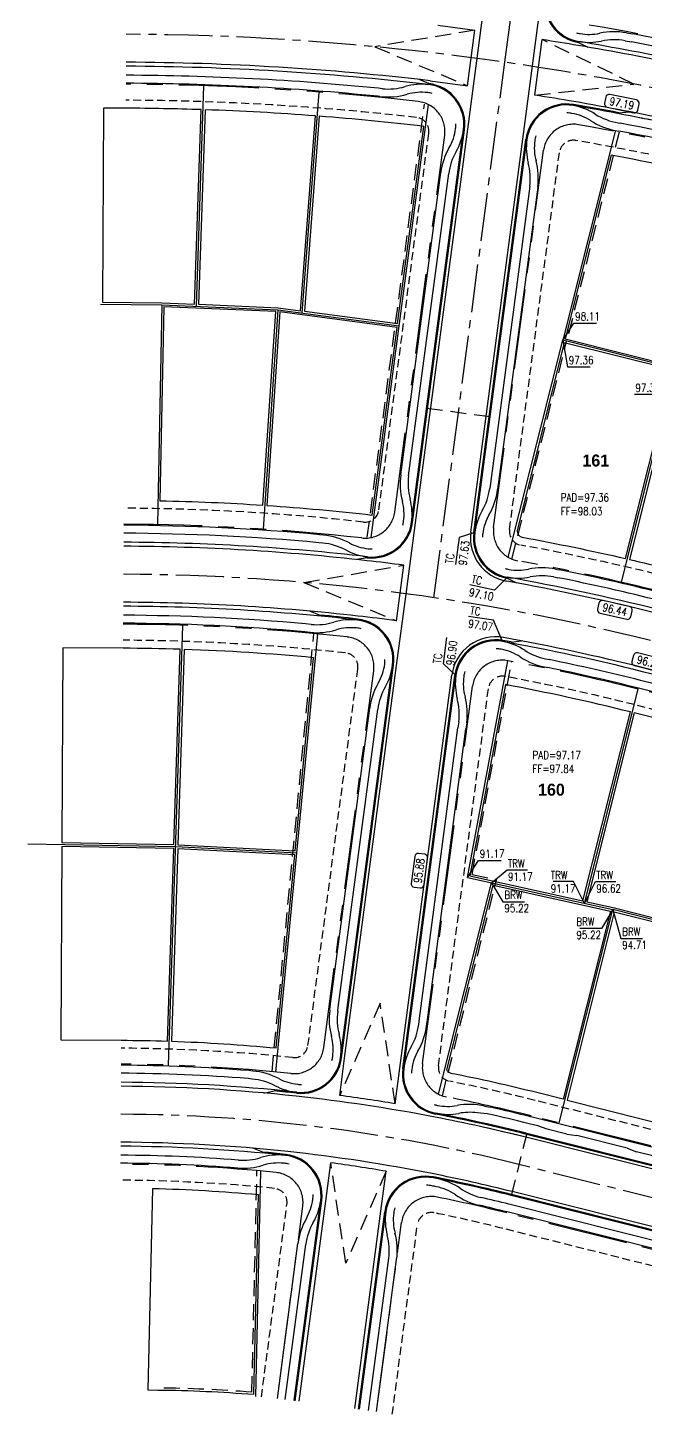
# Model space of a CAD drawing. Extents: x -3 to 21577, y -3 to 13604.
# Drawn here: x 20657 to 20966, y 12426 to 13120 of the extents above; entities that cross this region are included whole.
import ezdxf
from ezdxf.enums import TextEntityAlignment as Align

# ---------------------------------------------------------------- set-up
doc = ezdxf.new("R2010")
doc.units = 0
doc.header["$LTSCALE"] = 32
doc.header["$MEASUREMENT"] = 0
for name, pattern in [('CENTER2', [1.125, 0.75, -0.125, 0.125, -0.125]), ('DASHED2', [0.375, 0.25, -0.125]), ('HIDDEN', [0.375, 0.25, -0.125]), ('HIDDEN2', [0.1875, 0.125, -0.0625]), ('PHANTOM', [2.5, 1.25, -0.25, 0.25, -0.25, 0.25, -0.25])]:
    doc.linetypes.add(name, pattern=pattern)
for name, color, linetype in [('P-CL-L', 7, 'CENTER2'), ('P-CURB_BACK-L', 8, 'CONTINUOUS'), ('P-CURB_FACE-L', 7, 'CONTINUOUS'), ('P-GRAD-T3', 7, 'CONTINUOUS'), ('P-GRDBRK-L', 7, 'HIDDEN'), ('P-GUTT-L', 43, 'CONTINUOUS'), ('P-LOT-L', 6, 'CONTINUOUS'), ('P-LOT-T-FF', 7, 'CONTINUOUS'), ('P-LOT-T-PAD', 111, 'CONTINUOUS'), ('P-PAD-L', 71, 'CONTINUOUS'), ('P-PUE-L', 71, 'HIDDEN2'), ('P-ROW-L', 2, 'PHANTOM'), ('P-SW-L', 7, 'CONTINUOUS'), ('P-TC-S', 7, 'CONTINUOUS'), ('P-VNAE-L', 220, 'DASHED2'), ('P-WALL-T', 7, 'CONTINUOUS'), ('P_GRADE-T', 151, 'CONTINUOUS')]:
    doc.layers.add(name, color=color, linetype=linetype)
doc.styles.add('BOLD', font='bold.shx', dxfattribs={"height": 18.75})
doc.styles.add('L100', font='simplex.shx', dxfattribs={"width": 0.8, "height": 4})
doc.styles.get("Standard").update_dxf_attribs({"font": 'simplex.shx', "width": 0.8, "height": 4})

# ---------------------------------------------------------------- blocks, each defined once
blk = doc.blocks.new('TC_BUBBLE')
at = {"layer": 'P-TC-S'}
blk.add_lwpolyline([(8.5, -4.8), (8.5, -1.7, 0.414214), (6.8, 0), (-6.8, 0, 0.414214), (-8.5, -1.7), (-8.5, -4.8, 0.414214), (-6.8, -6.5), (6.8, -6.5, 0.414214)], format="xyb", close=True, dxfattribs=at)
at = {"layer": 'P-TC-S', "width": 0.8}
blk.add_attdef('XX.XX', text='', height=4, dxfattribs=at).set_placement((-0.03, -3.12), align=Align.MIDDLE_CENTER)

msp = doc.modelspace()

# ---------------------------------------------------------------- linework, layer by layer
at = {"layer": 'P-CL-L'}
for p, q in [((20895.85, 13102.22), (20913.99, 13239.16)), ((20860.4, 12834.54), (20895.85, 13102.22)), ((21117.95, 12497.24), (20902.94, 12551.18))]:
    msp.add_line(p, q, dxfattribs=at)
for radius in [1375, 1105, 835]:
    msp.add_arc((20699.76, 11741.28), radius, 75.91685, 89.71389, dxfattribs=at)
at = {"layer": 'P-CURB_BACK-L'}
for p, q in [((20849.25, 12872.26), (20875.25, 13068.57)), ((20880.85, 12867.07), (20906.87, 13063.53)), ((20813.8, 12604.54), (20839.8, 12800.87)), ((21179.76, 12743.6), (20964.74, 12797.54)), ((20845.35, 12599.05), (20871.38, 12795.62)), ((21121.84, 12512.76), (20906.83, 12566.7)), ((21114.06, 12481.72), (20899.04, 12535.66)), ((20790.58, 12433.09), (20803.84, 12533.19)), ((20823.3, 12428.76), (20836.37, 12527.44))]:
    msp.add_line(p, q, dxfattribs=at)
for centre, radius, start, end in [((20936.15, 13132.33), 20, 172.4552, 260.35518), ((20699.76, 11741.28), 1391, 75.91685, 80.35518), ((20699.76, 11741.28), 1359, 83.32367, 89.71389), ((20855.43, 13071.2), 20, 352.4552, 83.32367), ((20926.69, 13060.9), 20, 80.2422, 172.4552), ((20699.76, 11741.28), 1359, 75.91685, 80.2422), ((20699.76, 11741.28), 1359, 78.60703, 78.81783), ((20829.43, 12874.88), 20, 263.47439, 352.4552), ((20900.67, 12864.45), 20, 172.4552, 259.85793), ((20699.76, 11741.28), 1121, 83.47439, 89.71389), ((20699.76, 11741.28), 1121, 75.91685, 79.85793), ((20699.76, 11741.28), 1089, 83.54304, 89.71389), ((20699.76, 11741.28), 1089.5, 83.54304, 84.54752), ((20819.97, 12803.49), 20, 352.4552, 83.54304), ((20891.21, 12792.99), 20, 79.68287, 172.4552), ((20699.76, 11741.28), 1089, 75.91685, 79.68287), ((20793.97, 12607.16), 20, 263.79037, 352.4552), ((20865.17, 12596.42), 20, 172.4552, 259.05197), ((20699.76, 11741.28), 851, 83.79037, 89.71389), ((20699.76, 11741.28), 851, 75.91685, 79.05197), ((20699.76, 11741.28), 819, 83.94658, 89.71389), ((20784.01, 12535.82), 20, 352.4552, 83.94658), ((20856.19, 12524.81), 20, 78.70896, 172.4552), ((20699.76, 11741.28), 819, 75.91685, 78.70896)]:
    msp.add_arc(centre, radius, start, end, dxfattribs=at)
at = {"layer": 'P-CURB_FACE-L'}
for p, q in [((20849.75, 12872.19), (20875.75, 13068.5)), ((20880.35, 12867.14), (20906.37, 13063.6)), ((20814.29, 12604.47), (20840.29, 12800.8)), ((20844.85, 12599.11), (20870.89, 12795.68)), ((21121.72, 12512.27), (20906.71, 12566.21)), ((21114.18, 12482.2), (20899.16, 12536.14)), ((20791.08, 12433.03), (20804.34, 12533.13)), ((20822.8, 12428.83), (20835.87, 12527.5))]:
    msp.add_line(p, q, dxfattribs=at)
for centre, radius, start, end in [((20936.15, 13132.33), 20.5, 172.4552, 260.35518), ((20855.43, 13071.2), 20.5, 352.4552, 83.32367), ((20926.69, 13060.9), 20.5, 80.2422, 172.4552), ((20699.76, 11741.28), 1359.5, 79.27303, 80.2422), ((20829.43, 12874.88), 20.5, 263.47439, 352.4552), ((20900.67, 12864.45), 20.5, 172.4552, 259.85793), ((20819.97, 12803.49), 20.5, 352.4552, 83.54304), ((20891.21, 12792.99), 20.5, 79.68287, 172.4552), ((20699.76, 11741.28), 1089.5, 79.45698, 79.68287), ((20793.97, 12607.16), 20.5, 263.79037, 352.4552), ((20865.17, 12596.42), 20.5, 172.4552, 259.05197), ((20699.76, 11741.28), 850.5, 83.79037, 84.54752), ((20701.4, 11748.67), 842.93, 75.90277, 79.06605), ((20699.76, 11741.28), 819.5, 83.94658, 84.74341), ((20784.01, 12535.82), 20.5, 352.4552, 83.94658), ((20856.19, 12524.81), 20.5, 78.70896, 172.4552), ((20699.76, 11741.28), 819.5, 75.91685, 78.70896)]:
    msp.add_arc(centre, radius, start, end, dxfattribs=at)
at = {"layer": 'P-GRAD-T3'}
for points in [[(20924.83, 12963.24), (20930.4, 12971.81), (20941.71, 12971.81)], [(20924.83, 12963.24), (20927.22, 12949.94), (20938.53, 12949.94)], [(20981.08, 12949.12), (20972.13, 12936.09), (20960.66, 12936.09)], [(20877.17, 12694.62), (20882.75, 12703.19), (20894.06, 12703.19)]]:
    msp.add_lwpolyline(points, dxfattribs=at)
at = {"layer": 'P-GRDBRK-L'}
for p, q in [((20880.83, 13118.28), (20830.82, 13110.01)), ((20830.82, 13110.01), (20877.15, 13090.52)), ((20960.44, 13091.34), (20914.5, 13113.57)), ((20910.83, 13085.81), (20960.44, 13091.34)), ((20888.51, 12924.94), (20856.79, 12929.14)), ((20795.35, 12842.13), (20845.4, 12850.76)), ((20795.35, 12842.13), (20841.72, 12823)), ((20833.54, 12631.78), (20813.31, 12585.67)), ((20841, 12581.49), (20833.54, 12631.78)), ((20906.83, 12566.7), (20899.04, 12535.66)), ((20816.34, 12501.89), (20808.85, 12551.97)), ((20836.54, 12547.76), (20816.34, 12501.89))]:
    msp.add_line(p, q, dxfattribs=at)
at = {"layer": 'P-GUTT-L'}
for p, q in [((20877.3, 13068.81), (20886.69, 13139.69)), ((20904.88, 13063.79), (20914.34, 13135.22)), ((20862.31, 13120.73), (20880.83, 13118.28)), ((20877.15, 13090.52), (20880.83, 13118.28)), ((20910.83, 13085.81), (20914.5, 13113.57)), ((20932.72, 13112.12), (20937.4, 13109.8)), ((20857.81, 13091.56), (20853.02, 13093.62)), ((20858.5, 13092.99), (20877.15, 13090.52)), ((20952.8, 13077.02), (20958, 13077.51)), ((20851.24, 12871.99), (20877.3, 13068.81)), ((20878.86, 12867.33), (20904.88, 13063.79)), ((20846.52, 12836.37), (20851.24, 12871.99)), ((20827.1, 12854.52), (20821.96, 12853.58)), ((20843.54, 12836.77), (20845.4, 12850.76)), ((20897.06, 12844.27), (20901.72, 12841.9)), ((20841.72, 12823), (20843.54, 12836.77)), ((20841.78, 12800.61), (20846.52, 12836.37)), ((20803.28, 12825.85), (20798.43, 12827.8)), ((20899.11, 12812.38), (20904.29, 12812.93)), ((20815.78, 12604.28), (20841.78, 12800.61)), ((21180.24, 12745.54), (20965.23, 12799.48)), ((20843.36, 12599.31), (20869.4, 12795.88)), ((20813.31, 12585.67), (20815.78, 12604.28)), ((20841, 12581.49), (20843.36, 12599.31)), ((20775.46, 12586.89), (20780.57, 12587.93)), ((21121.36, 12510.82), (20906.34, 12564.76)), ((20774.83, 12557.33), (20769.98, 12559.27)), ((20806.32, 12532.89), (20808.85, 12551.97)), ((20833.9, 12527.83), (20836.54, 12547.76)), ((21114.54, 12483.66), (20899.53, 12537.6)), ((20793.06, 12432.76), (20806.32, 12532.89)), ((20820.82, 12429.09), (20833.9, 12527.83))]:
    msp.add_line(p, q, dxfattribs=at)
for centre, radius, start, end in [((20699.76, 11741.28), 1389, 80.35518, 81.10602), ((20699.76, 11741.28), 1389, 75.91685, 80.35518), ((20699.76, 11741.28), 1361, 83.30195, 89.71389), ((20699.76, 11741.28), 1361, 80.2422, 81.07825), ((20699.76, 11741.28), 1361, 75.91685, 80.2422), ((20900.67, 12864.45), 22, 172.4552, 259.85793), ((20699.76, 11741.28), 1119, 83.47439, 89.71389), ((20699.76, 11741.28), 1119, 82.52152, 83.47439), ((20699.76, 11741.28), 1119, 75.91685, 79.85793), ((20699.76, 11741.28), 1091, 83.54304, 89.71389), ((20699.76, 11741.28), 1091, 82.52322, 83.54304), ((20891.21, 12792.99), 22, 79.68287, 172.4552), ((20699.76, 11741.28), 1091, 75.91685, 79.68287), ((20699.76, 11741.28), 849, 83.79037, 89.71389), ((20699.76, 11741.28), 849, 79.05197, 83.79037), ((20699.76, 11741.28), 852, 80.45719, 82.34055), ((20699.76, 11741.28), 849, 75.91685, 79.05197), ((20699.76, 11741.28), 849, 75.91685, 77.41134), ((20699.76, 11741.28), 821, 83.87485, 89.71389), ((20699.76, 11741.28), 821, 78.78082, 83.87485), ((20699.76, 11741.28), 818, 80.37411, 82.33579), ((20699.76, 11741.28), 821, 75.91685, 78.78082)]:
    msp.add_arc(centre, radius, start, end, dxfattribs=at)
at = {"layer": 'P-LOT-L'}
for p, q in [((20741.71, 12980.28), (20745.44, 13090.5)), ((20794.59, 12976.91), (20803.07, 13087.32)), ((20829.08, 12864.62), (20857.74, 13081.05)), ((20951.03, 13067.68), (20924.83, 12963.24)), ((20693.71, 12981.32), (20724.35, 12981.03)), ((20724.35, 12981.03), (20722.17, 12871.05)), ((20724.35, 12981.03), (20782.45, 12978.51)), ((20782.45, 12978.51), (20775.11, 12868.76)), ((20782.45, 12978.51), (20843.1, 12970.48)), ((20897.61, 12854.73), (20924.83, 12963.24)), ((21216.5, 12890.06), (20924.83, 12963.24)), ((20954.27, 12842.24), (20981.08, 12949.12)), ((20877.17, 12694.62), (20897.37, 12803.04)), ((20935.68, 12681.72), (20962.55, 12788.81)), ((20657.37, 12711.5), (20731.37, 12710.07)), ((20731.37, 12710.07), (20791.92, 12706.89)), ((20877.17, 12694.62), (20949.86, 12678.59)), ((20862.78, 12586.28), (20889.29, 12691.95)), ((20923.09, 12571.9), (20949.86, 12678.59)), ((21108.51, 12638.79), (20949.86, 12678.59)), ((20771.37, 12435.16), (20773.96, 12547.87))]:
    msp.add_line(p, q, dxfattribs=at)
for points in [[(20727.81, 12600.82), (20734.98, 12820.7)], [(20781.47, 12597.38), (20802.38, 12816.39)]]:
    msp.add_lwpolyline(points, dxfattribs=at)
at = {"layer": 'P-PAD-L'}
for points, elevation in [([(20744.03, 13078.54, 0.007026), (20706.44, 13079.26), (20695.2, 13079.31), (20694.72, 12982.31), (20724.37, 12982.03), (20740.74, 12981.32)], 1298.77), ([(20801.15, 13075.43, 0.010315), (20746.03, 13078.47), (20742.74, 12981.24), (20782.54, 12979.51), (20793.68, 12978.04)], 1298.35), ([(20855.3, 13070.2, 0.009791), (20803.14, 13075.27), (20795.66, 12977.77), (20842.24, 12971.6)], 1298.09), ([(21006.55, 13043.63, 0.010978), (20949.09, 13055.84), (20926.04, 12963.96), (20982.98, 12949.68)], 1298.11), ([(20781.38, 12977.56), (20725.33, 12979.99), (20723.4, 12883.03, -0.011288), (20774.91, 12880.8)], 1298.74), ([(20841.97, 12969.62), (20783.37, 12977.38), (20776.91, 12880.67, -0.011575), (20829.56, 12875.87)], 1298.6), ([(20979.87, 12948.4), (20925.55, 12962.02), (20902, 12868.12, 0.362233), (20904.62, 12864.75, -0.011535), (20956.22, 12854.11)], 1297.36), ([(21036.13, 12934.28), (20991.23, 12945.55), (20981.81, 12947.91), (20958.16, 12853.66, -0.004386), (20977.64, 12848.95), (21012.52, 12840.2)], 1297.21), ([(20733.59, 12808.74, 0.006673), (20705.09, 12809.26), (20674.86, 12809.41), (20674.37, 12712.17), (20730.4, 12711.09)], 1298.94), ([(20800.24, 12804.54, 0.015168), (20735.59, 12808.67), (20732.4, 12711.02), (20791.02, 12707.94)], 1298.56), ([(20958.66, 12777.42, 0.01498), (20896.15, 12791.06), (20878.33, 12695.39), (20934.95, 12682.9)], 1297.17), ([(20730.34, 12709.09), (20674.36, 12710.17), (20673.88, 12613.42), (20704.11, 12613.26, -0.006621), (20727.2, 12612.84)], 1296.56), ([(20790.83, 12705.94), (20732.34, 12709.02), (20729.2, 12612.78, -0.015063), (20781.62, 12609.42)], 1296.27), ([(20948.64, 12677.83), (20925.04, 12583.78), (20911.94, 12587.07, 0.012603), (20869.05, 12596.68, -0.249408), (20866.87, 12598.46), (20890.02, 12690.76)], 1295.22), ([(20772.69, 12535.94, 0.016619), (20719.75, 12539.02), (20717.43, 12438.44), (20722.36, 12438.39, -0.017154), (20770.4, 12436.24)], 1296.33)]:
    msp.add_lwpolyline(points, format="xyb", close=True, dxfattribs=dict(at, elevation=elevation))
for points, elevation in [([(21015, 12763.29), (20960.6, 12776.93), (20936.9, 12682.47), (20950.09, 12679.56), (20991.39, 12669.2)], 1296.62), ([(21008.78, 12662.78), (20991.88, 12667.02), (20950.59, 12677.38), (20926.98, 12583.29), (20985.18, 12568.69)], 1294.71)]:
    msp.add_lwpolyline(points, close=True, dxfattribs=dict(at, elevation=elevation))
at = {"layer": 'P-PUE-L'}
for p, q in [((20832.92, 12878.38), (20857.87, 13066.77)), ((20898.2, 12868.62), (20923.17, 13057.17)), ((20797.45, 12610.64), (20822.41, 12799.05)), ((20862.69, 12600.55), (20887.68, 12789.21)), ((21175.62, 12727.11), (20960.6, 12781.05)), ((21125.98, 12529.25), (20910.97, 12583.19)), ((20774.18, 12434.93), (20786.95, 12531.3)), ((20839.61, 12426.26), (20852.17, 12521.06)), ((21109.92, 12465.23), (20894.91, 12519.17))]:
    msp.add_line(p, q, dxfattribs=at)
for centre, radius, start, end in [((20699.76, 11741.28), 1408, 75.91685, 80.19904), ((20699.76, 11741.28), 1342, 83.49797, 89.71389), ((20850.93, 13067.69), 7, 352.4552, 83.49797), ((20930.11, 13056.25), 7, 80.06376, 172.4552), ((20699.76, 11741.28), 1342, 75.91685, 80.06376), ((20699.76, 11741.28), 1138, 83.67102, 89.71389), ((20825.98, 12879.3), 7, 263.67102, 352.4552), ((20905.14, 12867.7), 7, 172.4552, 259.66663), ((20699.76, 11741.28), 1138, 75.91685, 79.66663), ((20699.76, 11741.28), 1072, 83.76237, 89.71389), ((20815.47, 12799.97), 7, 352.4552, 83.76237), ((20894.62, 12788.3), 7, 79.45698, 172.4552), ((20699.76, 11741.28), 1072, 75.91685, 79.45698), ((20790.51, 12611.56), 7, 264.04628, 352.4552), ((20699.76, 11741.28), 868, 84.04628, 89.71389), ((20869.63, 12599.63), 7, 172.4552, 258.80513), ((20699.76, 11741.28), 868, 75.91685, 78.80513), ((20699.76, 11741.28), 802, 84.20643, 89.71389), ((20780.01, 12532.21), 7, 352.4552, 84.20643), ((20859.11, 12520.14), 7, 78.43725, 172.4552), ((20699.76, 11741.28), 802, 75.91685, 78.43725)]:
    msp.add_arc(centre, radius, start, end, dxfattribs=at)
at = {"layer": 'P-ROW-L'}
for p, q in [((20840.85, 12877.33), (20865.8, 13065.72)), ((20890.27, 12869.67), (20915.24, 13058.22)), ((20805.38, 12609.59), (20830.34, 12798)), ((20854.76, 12601.6), (20879.75, 12790.27)), ((21177.57, 12734.87), (20962.55, 12788.81)), ((21124.03, 12521.49), (20909.02, 12575.43)), ((20782.16, 12434.21), (20794.88, 12530.24)), ((21111.87, 12472.99), (20896.85, 12526.93)), ((20831.72, 12427.64), (20844.24, 12522.11))]:
    msp.add_line(p, q, dxfattribs=at)
for centre, radius, start, end in [((20699.76, 11741.28), 1400, 75.91685, 80.19904), ((20699.76, 11741.28), 1350, 83.49797, 89.71389), ((20850.93, 13067.69), 15, 352.4552, 83.49797), ((20930.11, 13056.25), 15, 80.06376, 172.4552), ((20699.76, 11741.28), 1350, 75.91685, 80.06376), ((20825.98, 12879.3), 15, 263.67102, 352.4552), ((20699.76, 11741.28), 1130, 83.67102, 89.71389), ((20905.14, 12867.7), 15, 172.4552, 259.66663), ((20699.76, 11741.28), 1130, 75.91685, 79.66663), ((20699.76, 11741.28), 1080, 83.76237, 89.71389), ((20815.47, 12799.97), 15, 352.4552, 83.76237), ((20894.62, 12788.3), 15, 79.45698, 172.4552), ((20699.76, 11741.28), 1080, 75.91685, 79.45698), ((20790.51, 12611.56), 15, 264.04628, 352.4552), ((20699.76, 11741.28), 860, 84.04628, 89.71389), ((20869.63, 12599.63), 15, 172.4552, 258.80513), ((20699.76, 11741.28), 860, 75.91685, 78.80513), ((20699.76, 11741.28), 810, 84.20643, 89.71389), ((20780.01, 12532.21), 15, 352.4552, 84.20643), ((20859.11, 12520.14), 15, 78.43725, 172.4552), ((20699.76, 11741.28), 810, 75.91685, 78.43725)]:
    msp.add_arc(centre, radius, start, end, dxfattribs=at)
at = {"layer": 'P-SW-L'}
for p, q in [((20956.75, 13116.93), (20959.88, 13116.39)), ((20956.04, 13112.99), (20959.17, 13112.45)), ((20834.68, 13089.01), (20832.73, 13089.23)), ((20833.32, 13085.14), (20832.31, 13085.25)), ((20950.95, 13068.18), (20952.89, 13067.84)), ((20952.6, 13071.95), (20953.6, 13071.78)), ((20843.82, 12895.97), (20863.84, 13047.08)), ((20847.79, 12895.45), (20867.8, 13046.56)), ((20908.33, 13040.34), (20888.3, 12889.08)), ((20912.3, 13039.81), (20892.27, 12888.56)), ((20804.85, 12861.82), (20802.9, 12862.04)), ((20805.25, 12865.8), (20803.3, 12866.02)), ((20921.18, 12848.82), (20923.11, 12848.47)), ((20920.43, 12844.89), (20922.36, 12844.54)), ((20799.09, 12821.16), (20796.23, 12821.48)), ((20798.69, 12817.18), (20795.83, 12817.5)), ((20916.25, 12803.91), (20918.18, 12803.55)), ((20916.68, 12799.76), (20917.41, 12799.63)), ((21178.66, 12739.24), (20963.65, 12793.18)), ((21177.69, 12735.36), (20962.67, 12789.3)), ((20808.62, 12630.2), (20828.38, 12779.38)), ((20812.58, 12629.67), (20832.34, 12778.86)), ((20872.85, 12772.43), (20872.45, 12769.42)), ((20876.82, 12771.9), (20876.42, 12768.89)), ((20853.2, 12624.07), (20872.45, 12769.42)), ((20857.17, 12623.54), (20876.42, 12768.89)), ((20808.36, 12628.26), (20808.62, 12630.2)), ((20812.33, 12627.73), (20812.58, 12629.67)), ((20852.8, 12621.06), (20853.2, 12624.07)), ((20856.77, 12620.53), (20857.17, 12623.54)), ((20769.86, 12597.86), (20767.89, 12598.07)), ((20769.49, 12593.88), (20767.52, 12594.09)), ((20887.09, 12576.52), (20882.06, 12576.99)), ((20885.65, 12580.36), (20888.77, 12579.73)), ((20912.37, 12570.46), (20908.05, 12571.55)), ((21123.91, 12521), (20908.9, 12574.94)), ((20917.1, 12568.76), (20912.37, 12570.46)), ((20926.85, 12566.31), (20917.1, 12568.76)), ((20926.85, 12566.31), (20931.82, 12565.58)), ((20957.04, 12559.26), (20931.82, 12565.58)), ((20957.04, 12559.26), (20961.77, 12557.55)), ((21002.5, 12547.33), (20961.77, 12557.55)), ((21024.78, 12495.35), (20896.97, 12527.41)), ((21025.75, 12499.23), (20897.95, 12531.29)), ((20782.16, 12434.21), (20792.42, 12511.71)), ((20786.12, 12433.68), (20796.39, 12511.18)), ((20827.76, 12428.17), (20837.83, 12504.25)), ((20831.72, 12427.64), (20841.8, 12503.72))]:
    msp.add_line(p, q, dxfattribs=at)
for centre, radius, start, end in [((20936.15, 13132.33), 16, 253.64745, 260.35518), ((20937.89, 13142.18), 26, 260.22364, 282.10125), ((20950.47, 13083.51), 34, 79.34351, 102.10125), ((20699.76, 11741.28), 1399.5, 75.91685, 79.28798), ((20937.89, 13142.18), 30, 260.22364, 282.10125), ((20950.47, 13083.51), 30, 79.28667, 102.10125), ((20699.76, 11741.28), 1395.5, 75.91685, 79.28664), ((20699.76, 11741.28), 1354.5, 84.36611, 89.71389), ((20699.76, 11741.28), 1350.5, 84.36736, 89.71389), ((20837.62, 13118.87), 30, 264.36611, 286.20787), ((20854.37, 13061.25), 30, 83.52488, 106.20787), ((20837.62, 13118.87), 34, 262.73469, 286.20787), ((20854.37, 13061.25), 26, 83.52488, 106.20787), ((20855.43, 13071.2), 16, 75.13169, 83.32367), ((20926.69, 13060.9), 16, 80.2422, 89.10645), ((20924.93, 13051.06), 26, 57.3516, 80.10009), ((20924.93, 13051.06), 30, 57.3516, 80.10009), ((20957.29, 13101.58), 30, 237.3516, 261.00196), ((20845.51, 13072.51), 26, 330.12356, 352.4552), ((20855.43, 13071.2), 16, 352.4552, 0.64718), ((20845.51, 13072.51), 30, 330.12356, 352.4552), ((20957.29, 13101.58), 34, 237.3516, 259.25293), ((20699.76, 11741.28), 1350.5, 75.91685, 79.19689), ((20699.76, 11741.28), 1354.5, 75.91685, 79.19822), ((20936.61, 13059.59), 30, 172.4552, 194.78685), ((20936.61, 13059.59), 26, 172.4552, 194.78685), ((20926.69, 13060.9), 16, 163.59096, 172.4552), ((20897.54, 13042.62), 34, 150.12356, 172.4552), ((20897.54, 13042.62), 30, 150.12356, 172.4552), ((20878.59, 13044.28), 30, 352.4552, 14.78685), ((20878.59, 13044.28), 34, 352.4552, 14.78685), ((20877.53, 12891.51), 34, 172.4552, 194.78685), ((20877.53, 12891.51), 30, 172.4552, 194.78685), ((20858.56, 12893.02), 30, 330.12356, 352.4552), ((20858.56, 12893.02), 34, 330.12356, 352.4552), ((20819.51, 12876.2), 26, 352.4552, 14.78685), ((20819.51, 12876.2), 30, 352.4552, 14.78685), ((20910.59, 12863.13), 30, 150.12356, 172.4552), ((20910.59, 12863.13), 26, 150.12356, 172.4552), ((20699.76, 11741.28), 1125.5, 84.74195, 89.71389), ((20699.76, 11741.28), 1129.5, 84.73998, 89.71389), ((20829.43, 12874.88), 16, 345.20705, 352.4552), ((20900.67, 12864.45), 16, 172.4552, 178.91431), ((20802.14, 12831.94), 30, 61.80968, 84.81131), ((20802.14, 12831.94), 34, 61.80968, 84.73998), ((20830.48, 12884.83), 26, 241.80968, 263.63555), ((20830.48, 12884.83), 30, 241.80968, 263.63555), ((20829.43, 12874.88), 16, 263.47439, 270.72254), ((20900.67, 12864.45), 16, 253.39883, 259.87547), ((20902.51, 12874.28), 26, 259.70352, 281.52158), ((20914.49, 12815.49), 34, 78.66094, 101.52158), ((20699.76, 11741.28), 1129.5, 75.91685, 78.59487), ((20902.51, 12874.28), 30, 259.71475, 281.52158), ((20914.49, 12815.49), 30, 78.59288, 101.52158), ((20699.76, 11741.28), 1125.5, 75.91685, 78.59288), ((20699.76, 11741.28), 1084.5, 84.89622, 89.71389), ((20699.76, 11741.28), 1080.5, 84.89845, 89.71389), ((20801.76, 12851.04), 34, 264.823, 286.62568), ((20801.76, 12851.04), 30, 264.89622, 286.62568), ((20818.92, 12793.55), 30, 83.68924, 106.62568), ((20818.92, 12793.55), 26, 83.68924, 106.62568), ((20819.97, 12803.49), 16, 75.24138, 83.54304), ((20889.31, 12783.17), 30, 56.65598, 79.47327), ((20891.21, 12792.99), 16, 79.70854, 88.82678), ((20889.31, 12783.17), 26, 56.65598, 79.45682), ((20922.29, 12833.3), 34, 236.65598, 260.49928), ((20922.29, 12833.3), 30, 236.65598, 258.38099), ((20810.06, 12804.81), 26, 330.12356, 352.4552), ((20819.97, 12803.49), 16, 352.4552, 0.75687), ((20810.06, 12804.81), 30, 330.12356, 352.4552), ((20891.21, 12792.99), 16, 163.31129, 172.4552), ((20699.76, 11741.28), 1080.5, 75.91685, 78.37897), ((20699.76, 11741.28), 1084.5, 75.91685, 78.38099), ((20862.08, 12774.92), 34, 150.12356, 172.4552), ((20901.12, 12791.68), 30, 172.4552, 194.78685), ((20901.12, 12791.68), 26, 172.4552, 194.78685), ((20862.08, 12774.92), 30, 150.12356, 172.4552), ((20843.11, 12776.36), 30, 352.4552, 14.78685), ((20843.11, 12776.36), 34, 352.4552, 14.78685), ((20842.07, 12623.79), 34, 172.4552, 194.78685), ((20842.07, 12623.79), 30, 172.4552, 194.78685), ((20823.06, 12625), 30, 330.12356, 352.4552), ((20823.06, 12625), 34, 330.12356, 352.4552), ((20784.05, 12608.48), 26, 352.4552, 14.78685), ((20784.05, 12608.48), 30, 352.4552, 14.78685), ((20875.09, 12595.11), 30, 150.12356, 172.4552), ((20793.97, 12607.16), 16, 345.36505, 352.4552), ((20875.09, 12595.11), 26, 150.12356, 172.4552), ((20699.76, 11741.28), 855.5, 85.45666, 89.71389), ((20699.76, 11741.28), 859.5, 85.45321, 89.71389), ((20767.11, 12563.97), 34, 62.33613, 85.36668), ((20865.17, 12596.42), 16, 172.4552, 178.51133), ((20767.11, 12563.97), 30, 62.33613, 85.45661), ((20794.97, 12617.12), 30, 242.33613, 263.97423), ((20794.97, 12617.12), 26, 242.33613, 263.97423), ((20793.97, 12607.16), 16, 263.79037, 270.88053), ((20865.17, 12596.42), 16, 252.99585, 259.05197), ((20867.29, 12606.2), 30, 258.62575, 280.61764), ((20867.29, 12606.2), 26, 258.62575, 280.45238), ((20878.18, 12547.19), 34, 77.29594, 100.45238), ((20878.35, 12547.23), 30, 82.89203, 100.61764), ((20699.76, 11741.28), 856, 75.91685, 77.35861), ((20699.76, 11741.28), 859.5, 75.91685, 77.29594), ((20699.76, 11741.28), 814.5, 85.56867, 89.71389), ((20782.66, 12525.91), 30, 83.96839, 107.11377), ((20699.76, 11741.28), 810.5, 85.56867, 89.71389), ((20765, 12583.25), 34, 265.56867, 287.11377), ((20765, 12583.25), 30, 265.56867, 287.11377), ((20782.66, 12525.91), 26, 83.96839, 107.11377), ((20699.76, 11741.28), 815, 83.94658, 83.96839), ((20784.01, 12535.82), 16, 75.44315, 83.94658), ((20856.19, 12524.81), 16, 78.70896, 88.33982), ((20856.51, 12514.55), 30, 55.39487, 78.54025), ((20784.01, 12535.82), 16, 352.4552, 0.95864), ((20699.76, 11741.28), 815, 78.54025, 78.70896), ((20856.51, 12514.55), 26, 55.39487, 78.54025), ((20890.59, 12563.93), 34, 235.39487, 256.93997), ((20890.59, 12563.93), 30, 235.39487, 256.93997), ((20699.76, 11741.28), 814.5, 75.91685, 76.93997), ((20774.1, 12537.13), 26, 330.12356, 352.4552), ((20774.1, 12537.13), 30, 330.12356, 352.4552), ((20866.11, 12523.5), 30, 172.4552, 194.78685), ((20866.11, 12523.5), 26, 172.4552, 194.78685), ((20856.19, 12524.81), 16, 162.82434, 172.4552), ((20699.76, 11741.28), 810.5, 75.91685, 76.93997), ((20826.13, 12507.25), 34, 150.12356, 172.4552), ((20826.13, 12507.25), 30, 150.12356, 172.4552), ((20808.09, 12508.18), 30, 352.4552, 14.78685), ((20808.09, 12508.18), 34, 352.4552, 14.78685)]:
    msp.add_arc(centre, radius, start, end, dxfattribs=at)
at = {"layer": 'P-VNAE-L'}
for p, q in [((20827.09, 12864.88), (20855.76, 13081.31)), ((20953, 13067.31), (20926.77, 12962.75)), ((20899.44, 12853.83), (20926.77, 12962.75)), ((20879.49, 12696.15), (20899.33, 12802.67)), ((20864.64, 12585.48), (20891.73, 12693.46)), ((20879.49, 12696.15), (20891.73, 12693.46)), ((20769.42, 12437.37), (20771.97, 12548.05))]:
    msp.add_line(p, q, dxfattribs=at)
msp.add_lwpolyline([(20779.48, 12597.57), (20800.39, 12816.58)], dxfattribs=at)
msp.add_arc((20715.09, 11737.43), 702, 85.56089, 89.40556, dxfattribs=at)
at = {"layer": 'P-WALL-T', "color": 54}
for points in [[(20880.85, 12867.07), (20873.04, 12864.61), (20871.24, 12851.12)], [(20871.38, 12795.62), (20865.17, 12801.51), (20866.88, 12814.67)], [(20889.29, 12691.95), (20894.88, 12682.46), (20905.73, 12682.46)], [(20949.86, 12678.59), (20944.27, 12669.1), (20933.42, 12669.1)], [(20949.86, 12678.59), (20953.79, 12664.07), (20964.64, 12664.07)]]:
    msp.add_lwpolyline(points, dxfattribs=at)
at = {"layer": 'P-WALL-T'}
for points in [[(20897.15, 12844.76), (20890.73, 12838.29), (20878.38, 12840.92)], [(20894.79, 12812.67), (20890.27, 12823.22), (20877.79, 12825.16)], [(20889.28, 12691.93), (20897, 12698.51), (20907.23, 12698.51)], [(20935.68, 12681.72), (20930.21, 12692.61), (20919.98, 12692.61)], [(20935.68, 12681.72), (20941.16, 12692.61), (20951.39, 12692.61)]]:
    msp.add_lwpolyline(points, dxfattribs=at)

# ---------------------------------------------------------------- block references
at = {"layer": 'P-TC-S'}
for p, rotation, values in [((20955.01, 13084.74), 348.5090051021663, {'XX.XX': '97.19'}), ((20951.59, 12831.57), 347.2198567115248, {'XX.XX': '96.44'}), ((20968.83, 12805.28), 345.9168539835727, {'XX.XX': '96.25'}), ((20849.94, 12698.46), 82.33279645462495, {'XX.XX': '95.88'})]:
    msp.add_blockref('TC_BUBBLE', p, dxfattribs=dict(at, rotation=rotation)).add_auto_attribs(values)

# ---------------------------------------------------------------- texts
at = {"layer": 'P-GRAD-T3', "style": 'L100', "width": 0.8}
for s, p in [('98.11', (20931.05, 12973.14)), ('97.36', (20927.86, 12951.27)), ('97.36', (20961.18, 12937.42)), ('91.17', (20883.39, 12704.52))]:
    msp.add_text(s, height=4, rotation=0.32306, dxfattribs=at).set_placement(p)
at = {"layer": 'P-LOT-T-FF', "style": 'L100', "width": 0.8}
for s, p in [('FF=98.03', (20923.8, 12875.78)), ('FF=97.84', (20909.73, 12746.99))]:
    msp.add_text(s, height=4, dxfattribs=at).set_placement(p)
at = {"layer": 'P-LOT-T-PAD', "style": 'L100', "width": 0.8}
for s, p in [('PAD=97.36', (20923.8, 12882.64)), ('PAD=97.17', (20909.73, 12753.85))]:
    msp.add_text(s, height=4, dxfattribs=at).set_placement(p)
at = {"layer": 'P-WALL-T', "color": 54, "char_height": 4, "attachment_point": 1, "style": 'L100'}
for s, insert, width, rotation in [('TC\\P97.63', (20866.12, 12851.84), 10.3, 82.68889), ('TC\\P96.90', (20860, 12801.89), 10.3, 82.68889), ('BRW\\P95.22', (20895.62, 12687.91), 12.65, 0.28056), ('BRW\\P95.22', (20931.59, 12674.54), 12.65, 0.28056), ('BRW\\P94.71', (20954.52, 12669.53), 12.65, 0.28056)]:
    msp.add_mtext(s, dxfattribs=dict(at, insert=insert, width=width, rotation=rotation))
at = {"layer": 'P-WALL-T', "char_height": 4, "width": 10.3, "attachment_point": 1, "style": 'L100'}
for s, insert, rotation in [('TC\\P97.10', (20879.83, 12845.89), 348.28361), ('TC\\P97.07', (20878.97, 12830.21), 351.43833), ('TRW\\P91.17', (20897.38, 12703.68), 0.28056), ('TRW\\P91.17', (20918.83, 12697.78), 0.28056), ('TRW\\P96.62', (20941.54, 12697.78), 0.28056)]:
    msp.add_mtext(s, dxfattribs=dict(at, insert=insert, rotation=rotation))
at = {"layer": 'P_GRADE-T', "style": 'BOLD'}
for s, p in [('161', (20941.35, 12903.13)), ('160', (20919.16, 12738.55))]:
    msp.add_text(s, height=6, dxfattribs=at).set_placement(p, align=Align.MIDDLE)

doc.saveas('drawing.dxf')
